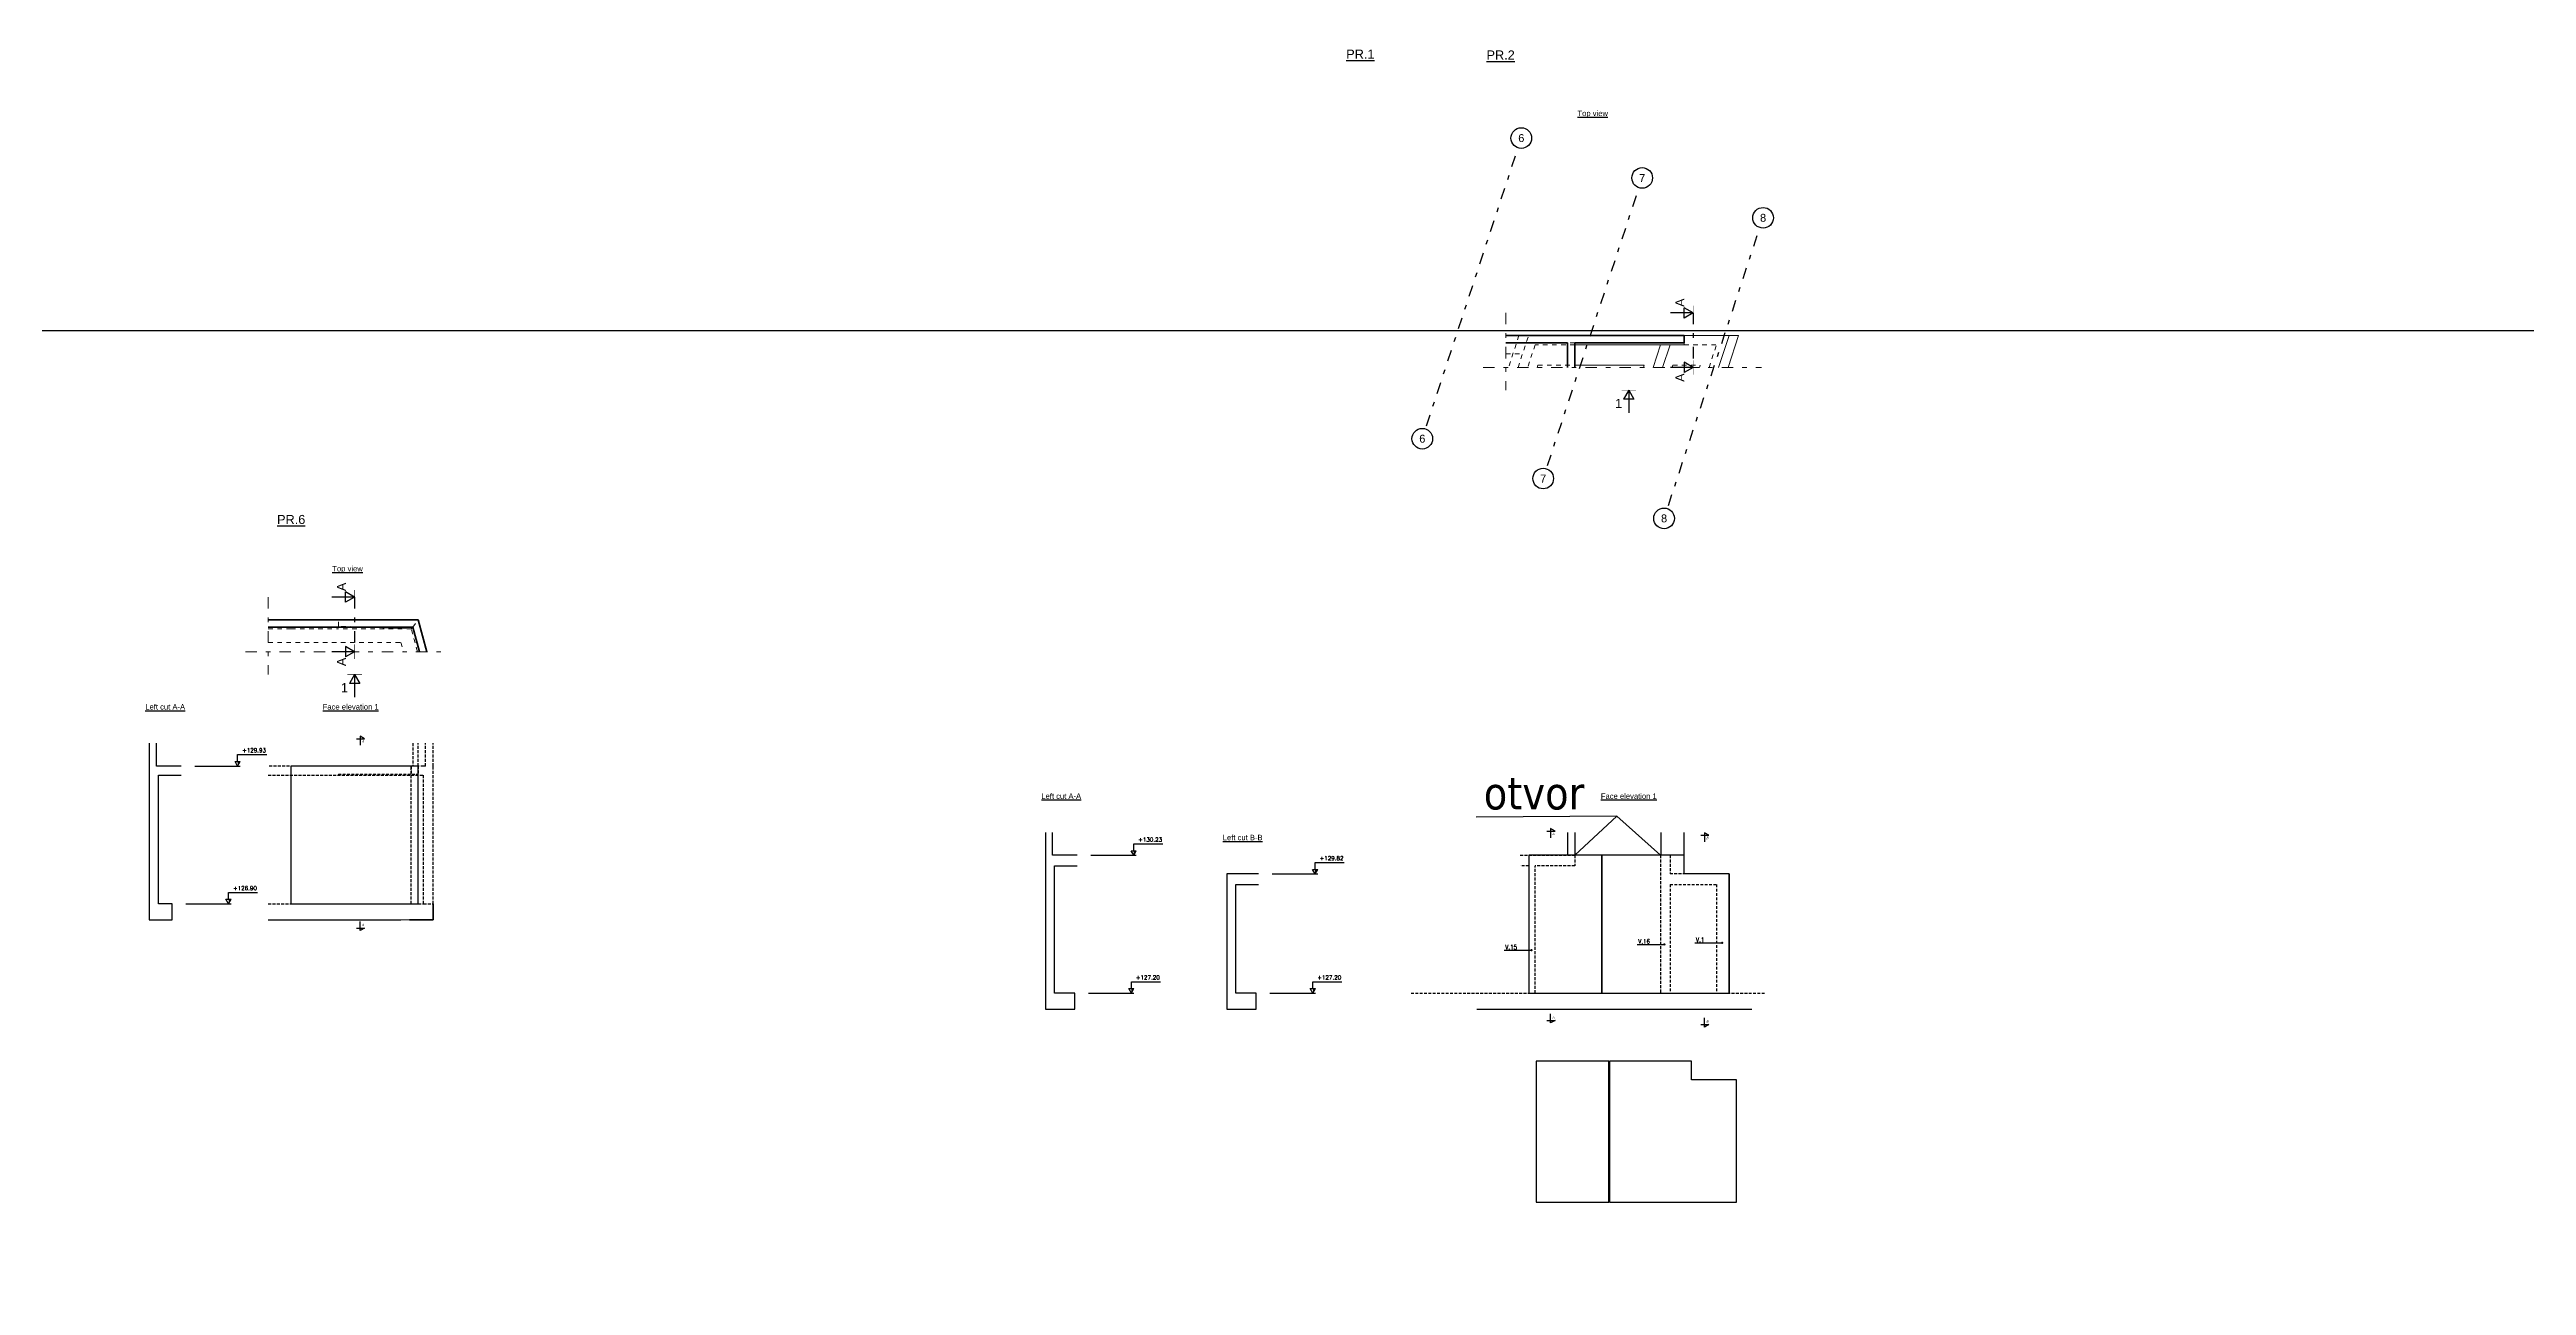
# Model space of a CAD drawing. Header units: millimetres. Extents: x -21776 to 63757, y -7870 to 8483.
# Drawn here: x 52937 to 58385, y -4460 to -1743 of the extents above; entities that cross this region are included whole.
import ezdxf
from ezdxf.enums import TextEntityAlignment as Align

# ---------------------------------------------------------------- set-up
doc = ezdxf.new("R2010")
doc.units = ezdxf.units.MM
for name, pattern in [('CACHE', [9.525, 6.35, -3.175]), ('GrDotted', [0.4, 0.1, -0.1, 0.1, -0.1]), ('GrFeatureAxis', [0.85, 0.25, -0.2, 0.1, -0.2, 0.1])]:
    doc.linetypes.add(name, pattern=pattern)
for name, color, linetype in [('COTATION', 1, 'Continuous'), ('GO-TEXTE', 9, 'Continuous'), ('Grid', 7, 'Continuous'), ('K_BEM_M_Building_PR.1 PR.2', 7, 'Continuous'), ('K_ENT_M_Building_PR.1', 7, 'Continuous'), ('K_ENT_M_Building_PR.1 PR.2', 7, 'Continuous'), ('K_ENT_M_Building_PR.6', 7, 'Continuous'), ('K_FOT_M_Building_PR.1 PR.2', 7, 'Continuous'), ('K_FOT_M_Building_PR.6', 7, 'Continuous'), ('K_FOT_M_Building_V.46', 7, 'Continuous'), ('K_SLB_M_Building_PR.6', 7, 'Continuous'), ('K_wAL_M_Building_PR.1 PR.2', 7, 'Continuous'), ('K_wAL_M_Building_PR.6', 7, 'Continuous'), ('préfa v', 2, 'Continuous'), ('STR_TS_TXT', 7, 'Continuous'), ('STR_VOI-POT', 6, 'Continuous')]:
    doc.layers.add(name, color=color, linetype=linetype)
doc.styles.add('EPAIS', font='TAHOMA.TTF')
doc.styles.add('GrCut', font='swissli.ttf', dxfattribs={"height": 0.2})
doc.styles.add('GrDimensions', font='simplex.shx')
doc.styles.add('GrElevation', font='swissli.ttf', dxfattribs={"height": 0.2})
doc.styles.add('GrGrid', font='ARIAL.TTF', dxfattribs={"height": 0.17})
doc.styles.add('GrTitleDrawing', font='swissli.ttf', dxfattribs={"height": 0.2})
doc.styles.add('Lucida', font='')
doc.styles.add('TEXTE TS', font='romans.shx', dxfattribs={"width": 0.7, "oblique": 15})
doc.styles.get('Lucida').set_extended_font_data('Lucida Sans', italic=True)

# ---------------------------------------------------------------- blocks, each defined once
blk = doc.blocks.new('World Level Arrow 5')
at = {"color": 7, "linetype": 'Continuous', "lineweight": -3}
for p, q in [((-1, -0.57), (-1, 0.57)), ((0, 0), (-1, 0.57)), ((0, 0), (-1, -0.57)), ((0, -9.43), (0, 0.57))]:
    blk.add_line(p, q, dxfattribs=at)
blk.add_solid([(-1, 0.57), (0, 0), (-1, 0)], dxfattribs=at)

msp = doc.modelspace()

# ---------------------------------------------------------------- linework, layer by layer
at = {"color": 120}
for points in [[(56384.18203, -3428.40795), (56074.68954, -3430.51886)], [(56291.79397, -3514.56155), (56384.18203, -3428.40795), (56480.47496, -3514.56155)], [(56351.17225, -3514.56155), (56351.17225, -3817.56155)], [(56631.17225, -3555.56155), (56631.17225, -3817.56155)]]:
    msp.add_lwpolyline(points, dxfattribs=at)
at = {"layer": 'COTATION', "const_width": 2.5}
for points in [[(56614.81992, -3706.98726, 1), (56617.31992, -3706.98726, 1)], [(56195.26416, -3723.13249, 1), (56197.76416, -3723.13249, 1)], [(56487.65432, -3710.39759, 1), (56490.15432, -3710.39759, 1)]]:
    msp.add_lwpolyline(points, format="xyb", close=True, dxfattribs=at)
at = {"layer": 'COTATION'}
for points in [[(56136.35842, -3723.13249), (56196.51416, -3723.13249)], [(56428.74859, -3710.39759), (56488.90432, -3710.39759)], [(56555.91419, -3706.98726), (56616.06992, -3706.98726)]]:
    msp.add_lwpolyline(points, dxfattribs=at)
at = {"layer": 'GO-TEXTE', "flags": 128}
for points in [[(53611.74997, -3258.13448), (53629.39771, -3258.13448), (53619.71966, -3252.85442), (53619.71966, -3272.7759)], [(56230.57946, -3461.20928), (56248.2272, -3461.20928), (56238.54915, -3455.92922), (56238.54915, -3475.8507)], [(56569.212, -3470.30297), (56586.85975, -3470.30297), (56577.1817, -3465.02292), (56577.1817, -3484.94439)], [(53611.74997, -3674.63008), (53629.39771, -3674.63008), (53619.71966, -3679.91013), (53619.71966, -3659.98866)], [(56230.57946, -3877.70488), (56248.2272, -3877.70488), (56238.54915, -3882.98494), (56238.54915, -3863.06346)], [(56569.212, -3886.79857), (56586.85975, -3886.79857), (56577.1817, -3892.07863), (56577.1817, -3872.15715)]]:
    msp.add_lwpolyline(points, dxfattribs=at)
at = {"layer": 'Grid', "color": 4, "linetype": 'GrFeatureAxis', "lineweight": 25, "ltscale": 100}
for p, q in [((55965.72627, -2570.10489), (56164.72707, -1966.16793)), ((56231.66137, -2657.73207), (56430.66216, -2053.79511)), ((56497.59647, -2745.35925), (56696.59726, -2141.4223))]:
    msp.add_line(p, q, dxfattribs=at)
at = {"layer": 'Grid', "color": 1, "linetype": 'Continuous', "lineweight": 25, "ltscale": 100}
for centre in [(56174.11569, -1937.67488), (56440.05079, -2025.30206), (56705.98589, -2112.92925), (55956.33765, -2598.59793), (56222.27274, -2686.22512), (56488.20784, -2773.8523)]:
    msp.add_ellipse(centre, major_axis=(-16.04689, 16.04689), ratio=1, start_param=3.926990817, end_param=10.2101761242, dxfattribs=at)
at = {"layer": 'K_BEM_M_Building_PR.1 PR.2', "color": 9, "linetype": 'GrDotted', "lineweight": 15, "ltscale": 100}
msp.add_line((56140.00937, -2411.93468), (56176.82913, -2411.93468), dxfattribs=at)
at = {"layer": 'K_ENT_M_Building_PR.1', "color": 120, "linetype": 'Continuous', "lineweight": -3}
for p, q in [((55321.39777, -3504.56155), (55321.39777, -3489.56155)), ((55321.39777, -3489.56155), (55326.39777, -3489.56155)), ((55321.39777, -3504.56155), (55321.39777, -3489.56155)), ((55321.39777, -3489.56155), (55326.39777, -3489.56155)), ((55326.39777, -3489.56155), (55385.39777, -3489.56155)), ((55326.39777, -3489.56155), (55385.39777, -3489.56155)), ((55316.39527, -3807.56255), (55316.39527, -3792.56255)), ((55316.39527, -3792.56255), (55321.39527, -3792.56255)), ((55316.39527, -3807.56255), (55316.39527, -3792.56255)), ((55316.39527, -3792.56255), (55321.39527, -3792.56255)), ((55321.39527, -3792.56255), (55380.39527, -3792.56255)), ((55321.39527, -3792.56255), (55380.39527, -3792.56255))]:
    msp.add_line(p, q, dxfattribs=at)
at = {"layer": 'K_ENT_M_Building_PR.1 PR.2', "color": 9, "linetype": 'GrFeatureAxis', "lineweight": 20, "ltscale": 100}
for p, q in [((56140.00937, -2321.9346), (56140.00937, -2491.93718)), ((56090.00937, -2441.93718), (56702.22879, -2441.93718))]:
    msp.add_line(p, q, dxfattribs=at)
at = {"layer": 'K_ENT_M_Building_PR.1 PR.2', "color": 7, "linetype": 'Continuous', "lineweight": -3, "ltscale": 100}
for p, q in [((56532.09515, -2321.93468), (56502.09515, -2321.93468)), ((56552.09515, -2321.93468), (56532.09515, -2310.58837)), ((56532.09515, -2333.28098), (56532.09515, -2310.58837)), ((56552.09515, -2321.93468), (56532.09515, -2321.93468)), ((56552.09515, -2321.93468), (56532.09515, -2333.28098)), ((56410.59081, -2491.93718), (56399.2445, -2511.93718)), ((56410.59081, -2491.93718), (56421.93711, -2511.93718)), ((56410.59081, -2491.93718), (56410.59081, -2511.93718)), ((56421.93711, -2511.93718), (56399.2445, -2511.93718)), ((56410.59081, -2511.93718), (56410.59081, -2541.93718))]:
    msp.add_line(p, q, dxfattribs=at)
at = {"layer": 'K_ENT_M_Building_PR.1 PR.2', "color": 7, "linetype": 'Continuous', "lineweight": -3, "ltscale": 100, "extrusion": (0, -1.22461e-16, -1)}
for p, q in [((56532.09515, -2441.93718), (56502.09515, -2441.93718)), ((56552.09515, -2441.93718), (56532.09515, -2430.59087)), ((56532.09515, -2430.59087), (56532.09515, -2453.28349)), ((56552.09515, -2441.93718), (56532.09515, -2441.93718)), ((56552.09515, -2441.93718), (56532.09515, -2453.28349))]:
    msp.add_line(p, q, dxfattribs=at)
at = {"layer": 'K_ENT_M_Building_PR.1 PR.2', "color": 120, "linetype": 'Continuous', "lineweight": -3}
for p, q in [((55720.51639, -3545.56155), (55720.51639, -3530.56155)), ((55720.51639, -3530.56155), (55725.51639, -3530.56155)), ((55720.51639, -3545.56155), (55720.51639, -3530.56155)), ((55720.51639, -3530.56155), (55725.51639, -3530.56155)), ((55725.51639, -3530.56155), (55784.51639, -3530.56155)), ((55725.51639, -3530.56155), (55784.51639, -3530.56155)), ((55715.51389, -3807.56255), (55715.51389, -3792.56255)), ((55715.51389, -3792.56255), (55720.51389, -3792.56255)), ((55715.51389, -3807.56255), (55715.51389, -3792.56255)), ((55715.51389, -3792.56255), (55720.51389, -3792.56255)), ((55720.51389, -3792.56255), (55779.51389, -3792.56255)), ((55720.51389, -3792.56255), (55779.51389, -3792.56255))]:
    msp.add_line(p, q, dxfattribs=at)
at = {"layer": 'K_ENT_M_Building_PR.1 PR.2', "color": 7, "linetype": 'Continuous', "lineweight": -3, "ltscale": 100, "const_width": 1.2}
for points in [[(56552.11505, -2337.85988), (56552.07524, -2306.00947)], [(56426.51601, -2491.91727), (56394.6656, -2491.95709)]]:
    msp.add_lwpolyline(points, dxfattribs=at)
at = {"layer": 'K_ENT_M_Building_PR.1 PR.2', "color": 7, "linetype": 'GrFeatureAxis', "lineweight": -3, "ltscale": 100}
msp.add_lwpolyline([(56552.09515, -2321.93468), (56552.09515, -2441.93718)], dxfattribs=at)
at = {"layer": 'K_ENT_M_Building_PR.1 PR.2', "color": 7, "linetype": 'Continuous', "lineweight": -3, "ltscale": 100, "extrusion": (0, -1.22461e-16, -1), "const_width": 1.2}
msp.add_lwpolyline([(-56552.11505, -2426.01197), (-56552.07524, -2457.86239)], dxfattribs=at)
at = {"layer": 'K_ENT_M_Building_PR.6', "color": 7, "linetype": 'Continuous', "lineweight": -3, "ltscale": 100}
for p, q in [((53607.63246, -2946.86967), (53587.63246, -2935.52336)), ((53587.63246, -2958.21597), (53587.63246, -2935.52336)), ((53587.63246, -2946.86967), (53557.63246, -2946.86967)), ((53607.63246, -2946.86967), (53587.63246, -2946.86967)), ((53607.63246, -2946.86967), (53587.63246, -2958.21597)), ((53607.63246, -3116.87271), (53596.28615, -3136.87271)), ((53618.97876, -3136.87271), (53596.28615, -3136.87271)), ((53607.63246, -3116.87271), (53618.97876, -3136.87271)), ((53607.63246, -3116.87271), (53607.63246, -3136.87271)), ((53607.63246, -3136.87271), (53607.63246, -3166.87271))]:
    msp.add_line(p, q, dxfattribs=at)
at = {"layer": 'K_ENT_M_Building_PR.6', "color": 9, "linetype": 'GrFeatureAxis', "lineweight": 20, "ltscale": 100}
for p, q in [((53417.6324, -2946.8694), (53417.6324, -3116.87271)), ((53367.6324, -3066.87271), (53816.64348, -3066.87271))]:
    msp.add_line(p, q, dxfattribs=at)
at = {"layer": 'K_ENT_M_Building_PR.6', "color": 7, "linetype": 'Continuous', "lineweight": -3, "ltscale": 100, "extrusion": (-1.44396e-30, -1.22461e-16, -1)}
for p, q in [((53587.63246, -3066.87271), (53557.63246, -3066.87271)), ((53607.63246, -3066.87271), (53587.63246, -3055.5264)), ((53587.63246, -3055.5264), (53587.63246, -3078.21902)), ((53607.63246, -3066.87271), (53587.63246, -3066.87271)), ((53607.63246, -3066.87271), (53587.63246, -3078.21902))]:
    msp.add_line(p, q, dxfattribs=at)
at = {"layer": 'K_ENT_M_Building_PR.6', "color": 120, "linetype": 'Continuous', "lineweight": -3}
for p, q in [((53350.29418, -3308.24999), (53350.29418, -3293.24999)), ((53350.29418, -3293.24999), (53355.29418, -3293.24999)), ((53350.29418, -3308.24999), (53350.29418, -3293.24999)), ((53350.29418, -3293.24999), (53355.29418, -3293.24999)), ((53330.29086, -3611.25099), (53330.29086, -3596.25099)), ((53330.29086, -3596.25099), (53335.29086, -3596.25099)), ((53330.29086, -3611.25099), (53330.29086, -3596.25099)), ((53330.29086, -3596.25099), (53335.29086, -3596.25099)), ((53335.29086, -3596.25099), (53394.29086, -3596.25099)), ((53335.29086, -3596.25099), (53394.29086, -3596.25099))]:
    msp.add_line(p, q, dxfattribs=at)
at = {"layer": 'K_ENT_M_Building_PR.6', "color": 120, "linetype": 'Continuous', "lineweight": -3, "ltscale": 100}
msp.add_line((53355.29418, -3293.24999), (53414.29418, -3293.24999), dxfattribs=at)
msp.add_line((53355.29418, -3293.24999), (53414.29418, -3293.24999), dxfattribs=at)
at = {"layer": 'K_ENT_M_Building_PR.6', "color": 7, "linetype": 'Continuous', "lineweight": -3, "ltscale": 100, "const_width": 1.2}
for points in [[(53607.65236, -2962.79487), (53607.61255, -2930.94446)], [(53623.55766, -3116.8528), (53591.70725, -3116.89262)]]:
    msp.add_lwpolyline(points, dxfattribs=at)
at = {"layer": 'K_ENT_M_Building_PR.6', "color": 7, "linetype": 'GrFeatureAxis', "lineweight": -3, "ltscale": 100}
msp.add_lwpolyline([(53607.63246, -2946.86967), (53607.63246, -3066.87271)], dxfattribs=at)
at = {"layer": 'K_ENT_M_Building_PR.6', "color": 7, "linetype": 'Continuous', "lineweight": -3, "ltscale": 100, "extrusion": (-1.44396e-30, -1.22461e-16, -1), "const_width": 1.2}
msp.add_lwpolyline([(-53607.65236, -3050.9475), (-53607.61255, -3082.79792)], dxfattribs=at)
at = {"layer": 'K_FOT_M_Building_PR.1 PR.2', "color": 9, "linetype": 'GrDotted', "lineweight": 15, "ltscale": 100}
for p, q in [((56168.9516, -2371.93468), (56145.88536, -2441.93718)), ((56209.05866, -2441.93718), (56210.70702, -2436.93468)), ((56210.70702, -2436.93468), (56291.79396, -2436.93468)), ((56505.85012, -2441.93718), (56507.49688, -2436.93468)), ((56507.49688, -2436.93468), (56567.63736, -2436.93468)), ((56567.63736, -2436.93468), (56565.98899, -2441.93718))]:
    msp.add_line(p, q, dxfattribs=at)
at = {"layer": 'K_FOT_M_Building_PR.1 PR.2', "color": 4, "linetype": 'Continuous', "lineweight": 20, "ltscale": 100}
for p, q in [((56629.16235, -2441.93718), (56652.22879, -2371.93468)), ((56652.22879, -2371.93468), (56631.17225, -2371.93468)), ((56291.79396, -2436.93468), (56444.32956, -2436.93468)), ((56444.32956, -2436.93468), (56442.6828, -2441.93718))]:
    msp.add_line(p, q, dxfattribs=at)
at = {"layer": 'K_FOT_M_Building_PR.6', "color": 9, "linetype": 'GrDotted', "lineweight": 15, "ltscale": 100}
for p, q in [((53417.6324, -3046.86827), (53709.39041, -3046.86999)), ((53709.39041, -3046.86999), (53714.81727, -3066.87271))]:
    msp.add_line(p, q, dxfattribs=at)
at = {"layer": 'K_FOT_M_Building_PR.6', "color": 4, "linetype": 'Continuous', "lineweight": 60, "ltscale": 100}
for p, q in [((53780.19008, -3656.25099), (53780.19008, -3621.25099)), ((53728.38258, -3656.25099), (53780.19008, -3656.25099))]:
    msp.add_line(p, q, dxfattribs=at)
at = {"layer": 'K_FOT_M_Building_PR.6', "color": 4, "linetype": 'Continuous', "lineweight": 20, "ltscale": 100}
msp.add_line((53709.39041, -3656.25099), (53728.38258, -3656.25099), dxfattribs=at)
at = {"layer": 'K_FOT_M_Building_V.46', "color": 4, "linetype": 'Continuous', "ltscale": 100}
for p, q in [((56275.79396, -3464.56155), (56275.79396, -3514.56155)), ((56291.79396, -3464.56155), (56291.79396, -3514.56155)), ((56481.79396, -3514.56155), (56481.79396, -3464.56155)), ((56532.2731, -3514.56155), (56532.2731, -3464.56155)), ((53417.6324, -3656.25099), (53709.39041, -3656.25099)), ((56076.50655, -3852.56255), (56681.17225, -3852.56255))]:
    msp.add_line(p, q, dxfattribs=at)
for points in [[(53467.6324, -3621.24999), (53747.63267, -3621.25099), (53747.63267, -3318.24999), (53467.6324, -3318.24999)], [(56190.77473, -3817.56155), (56351.17225, -3817.56155), (56351.17225, -3514.56155), (56190.77473, -3514.56155)], [(56631.17225, -3817.56155), (56631.17225, -3555.56155), (56532.27208, -3555.56155), (56532.27208, -3514.56155), (56351.17225, -3514.56155), (56351.17225, -3817.56155)], [(56206.98757, -4277.41125), (56366.88509, -4277.41125), (56366.88509, -3967.41125), (56206.98757, -3967.41125)], [(56647.38509, -4277.41125), (56647.38509, -4008.41125), (56548.48493, -4008.41125), (56548.48493, -3967.41125), (56367.88509, -3967.41125), (56367.88509, -4277.41125)]]:
    msp.add_lwpolyline(points, close=True, dxfattribs=at)
at = {"layer": 'K_SLB_M_Building_PR.6', "color": 9, "linetype": 'GrDotted', "lineweight": 15, "ltscale": 100}
msp.add_line((53628.33506, -3012.87021), (53571.9437, -3010.97593), dxfattribs=at)
at = {"layer": 'K_SLB_M_Building_PR.6', "color": 103, "linetype": 'Continuous', "lineweight": 20, "ltscale": 100}
for p, q in [((53732.201, -3016.35924), (53628.33506, -3012.87021)), ((53732.33972, -3016.87006), (53732.201, -3016.35924))]:
    msp.add_line(p, q, dxfattribs=at)
at = {"layer": 'K_wAL_M_Building_PR.1 PR.2', "color": 6, "linetype": 'Continuous', "lineweight": 60, "ltscale": 100}
for p, q in [((56532.27309, -2371.9346), (56140.00937, -2371.93463)), ((56140.00937, -2387.93463), (56275.79396, -2387.93462)), ((56275.79396, -2387.93462), (56275.79396, -2441.93718)), ((56291.79396, -2387.93462), (56532.2731, -2387.9346)), ((56291.79396, -2441.93718), (56291.79396, -2387.93462)), ((56532.2731, -2387.9346), (56532.27309, -2371.9346))]:
    msp.add_line(p, q, dxfattribs=at)
at = {"layer": 'K_wAL_M_Building_PR.1 PR.2', "color": 9, "linetype": 'GrDotted', "lineweight": 15, "ltscale": 100}
for p, q in [((56166.94313, -2441.93718), (56190.00937, -2371.93468)), ((56204.47883, -2391.93718), (56188.00353, -2441.93718)), ((56291.79396, -2391.93718), (56204.47883, -2391.93718)), ((56291.79396, -2387.93462), (56275.79396, -2387.93462)), ((56480.47496, -2391.93718), (56480.33429, -2391.93718)), ((56532.27208, -2391.93718), (56603.52093, -2391.93718)), ((56587.04579, -2441.93718), (56603.52097, -2391.93718)), ((56291.79397, -3514.56155), (56481.79396, -3514.56155)), ((56631.17225, -3817.56155), (56631.17225, -3555.56155))]:
    msp.add_line(p, q, dxfattribs=at)
at = {"layer": 'K_wAL_M_Building_PR.1 PR.2', "color": 6, "linetype": 'Continuous', "lineweight": 20, "ltscale": 100}
for p, q in [((56291.79396, -2391.93718), (56486.49006, -2391.93718)), ((56480.33429, -2391.93718), (56463.859, -2441.93718)), ((56484.9194, -2441.93718), (56501.3947, -2391.93718)), ((56486.49006, -2391.93718), (56532.27208, -2391.93718)), ((56532.27208, -2391.93718), (56532.27208, -2387.9346)), ((56631.17225, -2371.93468), (56532.27309, -2371.93468)), ((56608.10618, -2441.93718), (56631.17225, -2371.93468)), ((56532.27208, -3514.56155), (56486.49006, -3514.56155)), ((56532.27208, -3555.56155), (56532.27208, -3514.56155))]:
    msp.add_line(p, q, dxfattribs=at)
at = {"layer": 'K_wAL_M_Building_PR.6', "color": 6, "linetype": 'Continuous', "lineweight": 60, "ltscale": 100}
for p, q in [((53571.9437, -2996.87021), (53417.6324, -2996.8694)), ((53417.6324, -3012.8694), (53571.9437, -3012.87021)), ((53747.63251, -2996.87021), (53571.9437, -2996.87021)), ((53571.9437, -3012.87021), (53735.39819, -3012.87021)), ((53735.39819, -3012.87021), (53750.06395, -3066.87271)), ((53766.64348, -3066.87271), (53747.63251, -2996.87021))]:
    msp.add_line(p, q, dxfattribs=at)
at = {"layer": 'K_wAL_M_Building_PR.6', "color": 9, "linetype": 'GrDotted', "lineweight": 15, "ltscale": 100}
for p, q in [((53417.6324, -3016.8719), (53467.6324, -3016.87217)), ((53467.6324, -3016.87217), (53571.94365, -3016.87271)), ((53732.3377, -3016.87271), (53571.94365, -3016.87271)), ((53571.94366, -3010.97593), (53571.9437, -2996.87021)), ((53571.94366, -3012.87021), (53571.94366, -3010.97593)), ((53745.91648, -3066.87271), (53732.3377, -3016.87271)), ((53735.39819, -3012.87021), (53747.63251, -2996.87021))]:
    msp.add_line(p, q, dxfattribs=at)
at = {"layer": 'K_wAL_M_Building_PR.6', "color": 6, "linetype": 'Continuous', "lineweight": 20, "ltscale": 100}
msp.add_line((53735.39819, -3012.87021), (53732.33972, -3016.87006), dxfattribs=at)
at = {"layer": 'préfa v', "color": 2, "ltscale": 3}
for p, q in [((53155.96473, -3268.24999), (53155.96473, -3336.24999)), ((53171.96473, -3318.24999), (53171.96473, -3268.24999)), ((53225.96723, -3318.24999), (53171.96473, -3318.24999)), ((53155.96473, -3336.24999), (53155.96473, -3621.24999)), ((53175.96723, -3621.24999), (53175.96723, -3338.25249)), ((53175.96723, -3338.25249), (53225.96723, -3338.25249)), ((55127.06825, -3464.56155), (55127.06825, -3514.56155)), ((55143.06825, -3514.56155), (55143.06825, -3464.56155)), ((55127.06831, -3514.56155), (55127.06831, -3817.56155)), ((55147.07081, -3514.56155), (55143.06825, -3514.56155)), ((55197.07081, -3514.56155), (55147.07081, -3514.56155)), ((55147.07081, -3817.56155), (55147.07081, -3537.56155)), ((55147.07081, -3537.56155), (55197.07081, -3537.56155)), ((55526.18693, -3555.56155), (55526.18693, -3817.56155)), ((55546.18943, -3555.56155), (55526.18693, -3555.56155)), ((55596.18943, -3555.56155), (55546.18943, -3555.56155)), ((55546.18943, -3578.56155), (55596.18943, -3578.56155)), ((55546.18943, -3817.56155), (55546.18943, -3578.56155)), ((53155.9639, -3621.25099), (53155.9639, -3656.25099)), ((53205.9639, -3621.25099), (53175.96723, -3621.24999)), ((53205.9639, -3656.25099), (53205.9639, -3621.25099)), ((53155.9639, -3656.25099), (53205.9639, -3656.25099)), ((55127.06831, -3817.56255), (55127.06831, -3852.56255)), ((55127.06831, -3852.56255), (55192.06831, -3852.56255)), ((55192.06831, -3817.56255), (55147.07081, -3817.56155)), ((55192.06831, -3852.56255), (55192.06831, -3817.56255)), ((55526.18693, -3817.56255), (55526.18693, -3852.56255)), ((55526.18693, -3852.56255), (55591.18693, -3852.56255)), ((55591.18693, -3817.56255), (55546.18943, -3817.56155)), ((55591.18693, -3852.56255), (55591.18693, -3817.56255))]:
    msp.add_line(p, q, dxfattribs=at)
at = {"layer": 'STR_VOI-POT', "color": 7, "linetype": 'CACHE'}
for p, q in [((53735.39819, -3268.24999), (53735.39819, -3318.24999)), ((53747.63251, -3318.24999), (53747.63251, -3268.24999)), ((53763.64274, -3318.24999), (53763.64274, -3268.24999)), ((53780.22227, -3318.24999), (53780.22227, -3268.24999)), ((53759.49526, -3318.24999), (53417.6324, -3318.24999)), ((53732.201, -3318.24999), (53732.201, -3336.24999)), ((53732.201, -3318.24999), (53732.33972, -3318.24999)), ((53732.33972, -3336.24999), (53732.33972, -3318.24999)), ((53747.63251, -3318.24999), (53747.63251, -3336.24999)), ((53763.64274, -3318.24999), (53759.49795, -3318.24999)), ((53780.22227, -3621.24999), (53780.22227, -3318.24999)), ((53417.6324, -3338.25249), (53759.49526, -3338.25249)), ((53571.9437, -3336.24999), (53571.94365, -3338.25249)), ((53571.9437, -3336.24999), (53747.63251, -3336.24999)), ((53732.33972, -3336.24999), (53732.201, -3336.24999)), ((53732.3377, -3621.24999), (53732.3377, -3338.25249)), ((53747.63251, -3621.24999), (53747.63251, -3336.24999)), ((53759.49526, -3621.24999), (53759.49526, -3338.25249)), ((56204.47883, -3817.56155), (56204.47883, -3537.56155)), ((56631.17225, -3555.56155), (56501.3947, -3555.56155)), ((56501.3947, -3578.56155), (56603.52093, -3578.56155)), ((53417.6324, -3621.24999), (53467.6324, -3621.24999)), ((53467.6324, -3621.24999), (53571.94365, -3621.24999)), ((53571.94365, -3621.24999), (53728.38258, -3621.25099)), ((53728.38258, -3621.25099), (53759.49526, -3621.24999)), ((53759.49526, -3621.24999), (53780.22227, -3621.24999))]:
    msp.add_line(p, q, dxfattribs=at)
at = {"layer": 'STR_VOI-POT'}
msp.add_lwpolyline([(-14626.05801, -2360.94219), (63756.79188, -2360.94219), (63756.79188, -6687.41341), (-14626.05801, -6687.41341)], close=True, dxfattribs=at)
at = {"layer": 'STR_VOI-POT', "color": 7, "linetype": 'CACHE'}
for points in [[(56171.52824, -3514.56155), (56291.79397, -3514.56155), (56291.79397, -3537.56155), (56204.47883, -3537.56155)], [(56190.77473, -3537.56155), (56171.52824, -3537.56155)], [(56190.77473, -3514.56155), (56190.77473, -3817.56155)], [(56480.47496, -3514.56155), (56480.47496, -3817.56155)], [(56501.3947, -3514.56155), (56501.3947, -3555.56155)], [(56501.3947, -3578.56155), (56501.3947, -3817.56155)], [(56603.52093, -3578.56155), (56603.52093, -3817.56155)], [(55931.54337, -3817.56155), (56711.99993, -3817.56155)]]:
    msp.add_lwpolyline(points, dxfattribs=at)

# ---------------------------------------------------------------- block references
at = {"layer": 'K_ENT_M_Building_PR.1', "color": 120, "linetype": 'Continuous', "lineweight": -3, "xscale": 10, "yscale": 10, "zscale": 10, "rotation": 270}
for p in [(55321.39777, -3514.56155), (55321.39777, -3514.56155), (55316.39527, -3817.56255), (55316.39527, -3817.56255)]:
    msp.add_blockref('World Level Arrow 5', p, dxfattribs=at)
at = {"layer": 'K_ENT_M_Building_PR.1 PR.2', "color": 120, "linetype": 'Continuous', "lineweight": -3, "xscale": 10, "yscale": 10, "zscale": 10, "rotation": 270}
for p in [(55720.51639, -3555.56155), (55720.51639, -3555.56155), (55715.51389, -3817.56255), (55715.51389, -3817.56255)]:
    msp.add_blockref('World Level Arrow 5', p, dxfattribs=at)
at = {"layer": 'K_ENT_M_Building_PR.6', "color": 120, "linetype": 'Continuous', "lineweight": -3, "xscale": 10, "yscale": 10, "zscale": 10, "rotation": 270}
for p in [(53350.29418, -3318.24999), (53350.29418, -3318.24999), (53330.29086, -3621.25099), (53330.29086, -3621.25099)]:
    msp.add_blockref('World Level Arrow 5', p, dxfattribs=at)

# ---------------------------------------------------------------- texts
at = {"color": 120, "style": 'EPAIS'}
msp.add_text('otvor', height=71.685212, dxfattribs=at).set_placement((56091.50407, -3413.68256))
at = {"layer": 'GO-TEXTE', "linetype": 'Continuous', "style": 'Lucida'}
for s, p in [('A', (53623.33481, -3266.92724)), ('A', (56242.1643, -3470.00204)), ('B', (56580.79684, -3479.09573)), ('A', (53623.33481, -3670.35979)), ('A', (56242.1643, -3873.43459)), ('B', (56580.79684, -3882.52828))]:
    msp.add_text(s, height=5.32, rotation=0.00179755, dxfattribs=at).set_placement(p)
at = {"layer": 'Grid', "color": 1, "linetype": 'Continuous', "lineweight": -3, "ltscale": 100, "style": 'GrGrid'}
for s, p in [('6', (56174.11569, -1937.67488)), ('7', (56440.05079, -2025.30206)), ('8', (56705.98589, -2112.92925)), ('6', (55956.33765, -2598.59793)), ('7', (56222.27274, -2686.22512)), ('8', (56488.20784, -2773.8523))]:
    msp.add_text(s, height=17.35948, dxfattribs=at).set_placement(p, align=Align.MIDDLE_CENTER)
at = {"layer": 'K_ENT_M_Building_PR.1', "color": 7, "linetype": 'Continuous', "lineweight": -3, "ltscale": 100, "attachment_point": 5, "style": 'GrTitleDrawing'}
for s, insert, char_height in [('{\\LPR.1}', (55820.02674, -1753.03006), 20), ('\\LLeft cut A-A', (55162.06953, -3384.56155), 12)]:
    msp.add_mtext(s, dxfattribs=dict(at, insert=insert, char_height=char_height))
at = {"layer": 'K_ENT_M_Building_PR.1', "color": 0, "linetype": 'Continuous', "lineweight": -3, "char_height": 9, "attachment_point": 7, "style": 'GrDimensions'}
for s, insert in [('\\A1;+130.23', (55331.39777, -3484.56155)), ('\\A1;+127.20', (55326.39527, -3787.56255))]:
    msp.add_mtext(s, dxfattribs=dict(at, insert=insert))
at = {"layer": 'K_ENT_M_Building_PR.1 PR.2', "color": 7, "linetype": 'Continuous', "lineweight": -3, "ltscale": 100, "attachment_point": 5}
for s, insert, char_height, style in [('{\\LPR.2}', (56128.67959, -1754.9893), 20, 'GrTitleDrawing'), ('\\LTop view', (56331.16177, -1884.98115), 12, 'GrTitleDrawing'), ('{1}', (56388.18102, -2520.97606), 20, 'GrElevation'), ('\\LFace elevation 1', (56410.59081, -3384.56155), 12, 'GrTitleDrawing'), ('{\\LLeft cut B-B}', (55561.18818, -3475.56155), 12, 'GrTitleDrawing')]:
    msp.add_mtext(s, dxfattribs=dict(at, insert=insert, char_height=char_height, style=style))
at = {"layer": 'K_ENT_M_Building_PR.1 PR.2', "color": 7, "linetype": 'Continuous', "lineweight": -3, "ltscale": 100, "char_height": 20, "attachment_point": 5, "rotation": 90, "style": 'GrCut'}
for insert in [(56523.05627, -2299.52489), (56523.05627, -2464.34697)]:
    msp.add_mtext('{A}', dxfattribs=dict(at, insert=insert))
at = {"layer": 'K_ENT_M_Building_PR.1 PR.2', "color": 0, "linetype": 'Continuous', "lineweight": -3, "char_height": 9, "attachment_point": 7, "style": 'GrDimensions'}
for s, insert in [('\\A1;+129.82', (55730.51639, -3525.56155)), ('\\A1;+127.20', (55725.51389, -3787.56255))]:
    msp.add_mtext(s, dxfattribs=dict(at, insert=insert))
at = {"layer": 'K_ENT_M_Building_PR.6', "color": 7, "linetype": 'Continuous', "lineweight": -3, "ltscale": 100, "attachment_point": 5}
for s, insert, char_height, style in [('{\\LPR.6}', (53468.09309, -2776.35804), 20, 'GrTitleDrawing'), ('\\LTop view', (53592.13794, -2886.17067), 12, 'GrTitleDrawing'), ('{1}', (53585.22267, -3145.91159), 20, 'GrElevation'), ('\\LLeft cut A-A', (53190.96556, -3188.24999), 12, 'GrTitleDrawing'), ('\\LFace elevation 1', (53598.92734, -3188.24999), 12, 'GrTitleDrawing')]:
    msp.add_mtext(s, dxfattribs=dict(at, insert=insert, char_height=char_height, style=style))
at = {"layer": 'K_ENT_M_Building_PR.6', "color": 7, "linetype": 'Continuous', "lineweight": -3, "ltscale": 100, "char_height": 20, "attachment_point": 5, "rotation": 90, "style": 'GrCut'}
for insert in [(53578.59358, -2924.45988), (53578.59358, -3089.2825)]:
    msp.add_mtext('{A}', dxfattribs=dict(at, insert=insert))
at = {"layer": 'K_ENT_M_Building_PR.6', "color": 0, "linetype": 'Continuous', "lineweight": -3, "ltscale": 100, "insert": (53360.29418, -3288.24999), "char_height": 9, "attachment_point": 7, "style": 'GrDimensions'}
msp.add_mtext('\\A1;+129.93', dxfattribs=at)
at = {"layer": 'K_ENT_M_Building_PR.6', "color": 0, "linetype": 'Continuous', "lineweight": -3, "insert": (53340.29086, -3591.25099), "char_height": 9, "attachment_point": 7, "style": 'GrDimensions'}
msp.add_mtext('\\A1;+126.90', dxfattribs=at)
at = {"layer": 'STR_TS_TXT', "style": 'TEXTE TS', "width": 0.8}
for s, p in [('V.16', (56431.31087, -3708.74643, -0.00589)), ('V.1', (56558.47646, -3705.33611, -0.00589)), ('V.15', (56138.9207, -3721.48134, -0.00589))]:
    msp.add_text(s, height=10, dxfattribs=at).set_placement(p)

doc.saveas('drawing.dxf')
